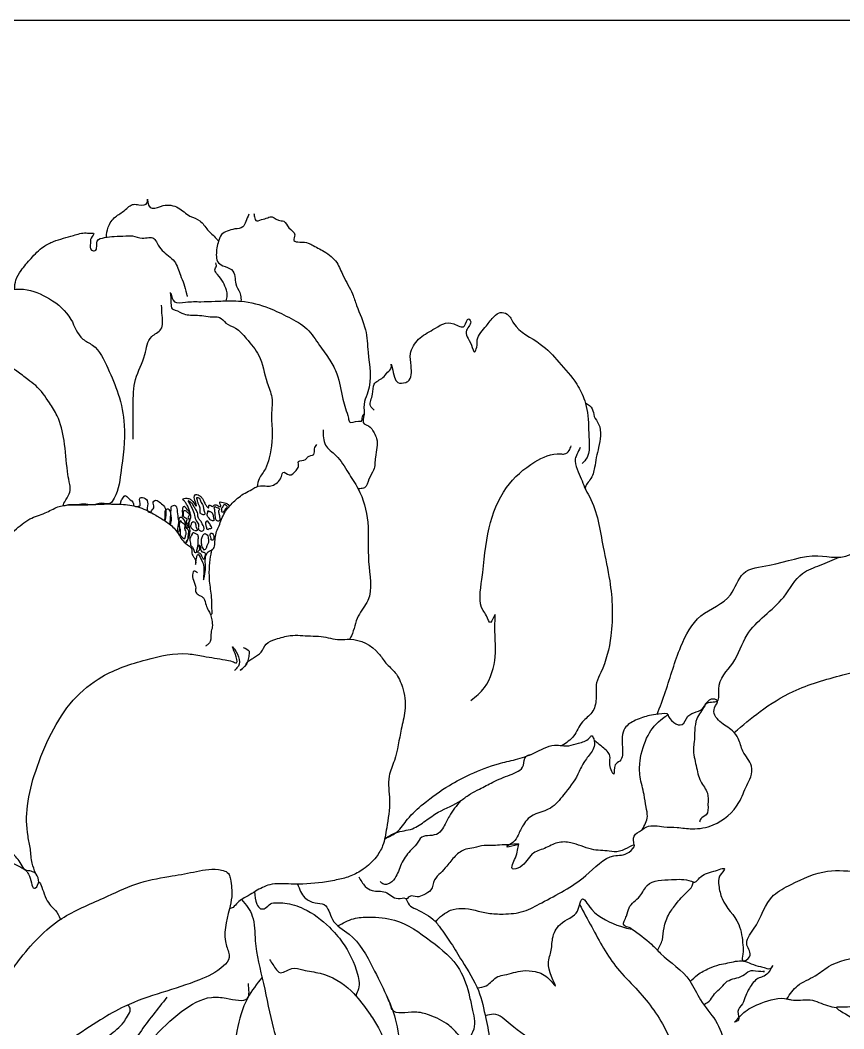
# Model space of a CAD drawing. Header units: millimetres. Extents: x 14385 to 129787, y 107826 to 186798.
# Drawn here: x 29395 to 30154, y 114710 to 115640 of the extents above; entities that cross this region are included whole.
import ezdxf

# ---------------------------------------------------------------- set-up
doc = ezdxf.new("R2010")
doc.units = ezdxf.units.MM
doc.header["$LTSCALE"] = 1000

msp = doc.modelspace()

# ---------------------------------------------------------------- linework, layer by layer
at = {"color": 2, "linetype": 'ByBlock', "ltscale": 3000}
msp.add_lwpolyline([(28937.32713804033, 115639.5779096198), (30768.23601904896, 115639.5779096198), (30768.23601904896, 112879.3519922805), (28937.32713804033, 112879.3519922805)], close=True, dxfattribs=at)
at = {"color": 8, "linetype": 'ByBlock', "ltscale": 3000}
for points, start_tangent in [([(29474.26429333328, 115439.439095049), (29475.83535918372, 115448.7358260595), (29482.61448189209, 115458.299683572), (29490.98950157512, 115464.2770945172), (29499.36452125816, 115469.8539678406), (29504.1487727483, 115469.4554737772), (29512.12481818779, 115471.8464381553), (29512.12481818779, 115474.6358965968), (29514.51866364956, 115467.064509399), (29516.51353486779, 115466.2695648323), (29526.48101209209, 115468.6584856513), (29540.43823175237, 115466.6660153361), (29551.20709689718, 115459.0966716979), (29560.37662563438, 115454.7132370046), (29567.5547225863, 115446.3448616814), (29575.53076802578, 115438.3749804206), (29577.52563924401, 115435.9840160425)], (-0.9993043860189617, 0.03729268136332003)), ([(29605.44007856504, 115460.6906479502), (29602.64725885971, 115453.9162488787), (29599.85787858733, 115449.1343201224), (29592.67978163541, 115447.1418498072), (29585.50168468349, 115445.1493794921), (29580.31501951593, 115441.961426988), (29577.52563924401, 115435.9840160424), (29575.53076802578, 115423.2322060259), (29576.7276907569, 115417.2547950808), (29581.51194224705, 115413.2698544504), (29589.48798768653, 115409.6834078829), (29592.67978163541, 115403.3075028749), (29593.47429068957, 115396.5331038034), (29597.065058882, 115388.5652661023), (29598.26198161312, 115383.3848432826), (29598.26198161312, 115380.5953848416)], (0.09559432197360423, 0.995420376326709)), ([(29610.12114706135, 115461.4712876019), (29611.0016419437, 115457.0755915528), (29611.88213682652, 115455.0974261526), (29617.16166668816, 115455.7554522467), (29622.88144399098, 115457.5149568019), (29625.08268119732, 115458.3936872997), (29632.78357198567, 115455.3160869975), (29637.62285440613, 115454.2166520956), (29642.46557626, 115448.2821558954), (29647.74510612164, 115441.9062508869), (29647.08473495964, 115436.6297807808), (29652.36426482175, 115435.0909806297), (29660.28527933091, 115434.2102065722), (29663.36357198621, 115432.6714064211), (29674.83408149064, 115426.4528554788), (29686.49375981709, 115416.1206196703), (29692.43366084073, 115404.0288793065), (29701.01848594483, 115387.2778237446), (29704.75714976212, 115376.7269270911), (29712.9086062914, 115354.2436876998), (29715.32652778516, 115333.5771725236), (29715.22334479133, 115297.1691200782), (29712.05562687397, 115288.0262357809), (29711.7456021352, 115276.9428191121)], (-0.4804128067609715, 0.8770424933263186)), ([(29389.70149070281, 115391.7589702662), (29390.89855792245, 115400.1195503704), (29395.68280941306, 115408.8864197571), (29404.8557775832, 115420.0442535218), (29416.41915178217, 115430.8035932232), (29425.59211995231, 115435.5855219795), (29443.93461685965, 115441.1644388621), (29455.49799105816, 115443.5554032403), (29461.08363046928, 115443.1569091773), (29462.27711376699, 115443.1569091773), (29460.28568198171, 115438.773474484), (29459.48773349461, 115433.9915457277), (29460.68465622526, 115427.6156407192), (29463.8730107412, 115427.2171466563), (29465.86788195942, 115435.9840160425), (29472.64700466779, 115439.1719685469), (29481.42099859437, 115440.3674507358), (29492.18642430624, 115440.7659447987), (29498.16759852704, 115440.7659447987), (29507.34056669765, 115438.773474484), (29518.10599240905, 115438.3749804206), (29520.89881211438, 115433.9915457277), (29525.68306360499, 115427.2171466563), (29536.85090299288, 115417.2547950808), (29542.43310297059, 115404.5029850637), (29545.62145748653, 115396.5331038034), (29548.0153029483, 115387.768277976), (29548.81325143541, 115384.9788195349)], (-0.9988792718958784, 0.04733075297055562)), ([(29584.500557033, 115380.9220711631), (29585.63238314225, 115385.9372488454), (29584.79316145752, 115390.6885242125), (29581.71830823517, 115398.2333451391), (29576.68297812587, 115405.2202743774), (29574.16875250463, 115409.4116144965), (29575.56516235706, 115413.3250305515), (29575.00797418936, 115415.8406520465)], (0.2623285173569576, -0.9649786261784767)), ([(29253.81307147315, 115110.5288058727), (29243.51884810126, 115118.4414674731), (29236.39234264626, 115135.0596916808), (29225.30361021974, 115157.2180051443), (29216.59496552276, 115182.5417919594), (29211.05059930973, 115217.3599552715), (29210.25952968898, 115249.0146887906), (29218.96817438595, 115284.6257531096), (29223.72147097776, 115307.6464485966), (29235.60127302504, 115338.5082811082), (29256.18971976929, 115366.9975412756), (29277.5726755677, 115378.8665336759), (29301.32884022885, 115385.9883378281), (29325.87951394462, 115388.3629537316), (29333.00601939962, 115383.6157654834), (29338.55038561265, 115378.8665336759), (29343.30368220492, 115366.9975412756), (29342.50917315076, 115363.8320679239), (29344.09475182567, 115364.6229253721), (29345.67689106765, 115375.7010603238), (29344.09475182567, 115384.4066229316), (29344.09475182567, 115388.3629537316), (29344.09475182567, 115391.5284270838), (29351.22125728067, 115391.5284270838), (29355.18004481879, 115393.1101419798), (29361.51548065303, 115395.4847578837), (29369.4364951622, 115393.1101419798), (29382.10736683023, 115391.5284270838), (29398.03882111015, 115391.5386448798), (29421.7984252047, 115382.8330822725), (29441.59580232773, 115363.8422857204), (29452.68453475425, 115345.6403030569), (29461.39661888417, 115340.1002138013), (29475.64962979464, 115318.7348013453), (29485.15278354578, 115294.9947729854), (29490.69714975881, 115266.5055128185), (29487.52943184145, 115222.1909294508), (29479.60841733229, 115196.0762851874), (29478.01252035808, 115194.3719567328), (29470.09150584892, 115194.3719567328), (29460.58835209778, 115192.7902418368), (29453.46184664278, 115193.5810992851), (29445.54083213361, 115192.7902418368), (29439.20539629937, 115192.7902418368), (29435.24660876126, 115191.9993843886), (29439.99646592012, 115203.0775193407), (29439.99646592012, 115214.1556542928), (29438.41432667815, 115223.6520743484), (29435.24660876126, 115252.1413345158), (29428.91117292701, 115275.0905054275), (29421.78466747201, 115286.961541387), (29409.11379580398, 115302.7868645869), (29401.98385091557, 115308.326953843), (29391.68962754367, 115316.2396154429), (29382.18647379254, 115322.5705621469), (29372.6833200414, 115328.9015088508), (29361.59802704828, 115329.6923662985), (29355.26259121404, 115333.6507406582), (29355.26259121404, 115336.0233130024), (29355.26259121404, 115339.1887863546), (29353.67701253912, 115341.5634022581), (29348.13264632609, 115338.3979289064), (29345.7594374629, 115335.2324555547), (29341.00614087062, 115330.485267306), (29335.4617746576, 115327.3197939543), (29319.62318507221, 115320.9888472504), (29309.32896170032, 115317.8233738986), (29299.03473832842, 115310.7015697465), (29287.9460059019, 115301.2051496909), (29280.02843082568, 115284.5869254831), (29279.23736120493, 115271.9250320753), (29279.23736120493, 115252.1413345158), (29282.40507912182, 115231.566779508), (29290.32265419804, 115224.4449753559), (29296.65809003229, 115223.6520743484), (29302.99352586607, 115222.8612169002), (29319.62318507221, 115210.1993234928), (29332.29405674071, 115188.8339110369), (29333.08856579487, 115176.172017629), (29337.83842295373, 115164.3009816695), (29343.38278916676, 115159.5537934213), (29343.38278916676, 115160.3446508695)], (-0.8706446869205937, -0.4919124201897543)), ([(29533.08788342436, 115388.4639741699), (29533.75885260489, 115378.8215753713), (29534.95577533601, 115373.6411525521), (29537.74859504134, 115372.4456703628), (29545.72464048082, 115368.8612673551), (29558.08596316644, 115367.6657851662), (29574.03805404541, 115366.071808914), (29578.423331292, 115365.673314851), (29584.40450551326, 115360.4928920313), (29593.17849943985, 115355.7109632751), (29603.14597666415, 115346.1471057625), (29614.71279029606, 115330.6058373049), (29622.289861492, 115305.5007113342), (29626.67513873859, 115291.9539567509), (29626.27616449504, 115272.8262417254), (29626.67513873859, 115266.4503367173), (29624.28129327681, 115236.1647879274), (29620.69396451733, 115226.2024363519), (29615.11176453962, 115217.0391164615), (29613.02741300489, 115209.7221828308)], (-0.7648221755627088, 0.6442414452420188)), ([(29533.72445827362, 115388.1259008532), (29536.91281278955, 115380.1560195924), (29547.28270369081, 115379.7575255295), (29561.2399233511, 115380.1560195924), (29574.39919452427, 115380.5545136559), (29588.75538842857, 115380.9530077188), (29598.26198161312, 115380.5953848416), (29624.24689894554, 115374.1786086473), (29642.25577083894, 115365.7673185787), (29659.00581020454, 115355.0079788768), (29670.56918440352, 115339.8672480413), (29680.14112681721, 115326.3184498984), (29686.52127528202, 115313.5666398818), (29692.10347525973, 115290.4539842263), (29694.49732072151, 115281.6871148397), (29697.28670099389, 115272.9222890127), (29698.084649481, 115269.3358424453), (29706.45966916403, 115270.1328305716), (29709.25248886936, 115270.1328305716), (29710.04699792352, 115274.1177712015), (29711.64289489819, 115276.9051860834), (29710.86902244261, 115268.8106477058), (29715.65327393322, 115265.6226952018), (29720.83649966691, 115259.2467901933), (29723.23034512869, 115254.066367374), (29722.03342239803, 115236.9311226641), (29720.43752542336, 115224.9763007735), (29716.05224817677, 115216.6079254497), (29712.06250574032, 115208.6380441894), (29707.67722849373, 115207.8410560631), (29706.08133151906, 115207.8410560631)], (-0.6910352350616434, 0.7228210732285684)), ([(29498.91051608429, 115253.4778222961), (29498.91051608429, 115284.7299746338), (29501.18742081954, 115308.5946601106), (29509.73097272601, 115331.478437125), (29515.98386216501, 115347.9576993005), (29524.51365633879, 115354.7750131169), (29525.65210870665, 115367.2775088994), (29525.08460223919, 115376.9353701396)], (-0.2083162466289313, -0.9780615222931708)), ([(29720.99815302447, 115280.1891858748), (29717.55528045644, 115284.1209939632), (29719.52263620973, 115294.9314226473), (29720.99815302447, 115304.2684450781), (29728.86757603672, 115310.1661572105), (29733.29412648093, 115315.0809173214), (29736.73355961556, 115319.5031796412), (29736.73355961556, 115321.9595379166), (29739.68459324504, 115310.6566114419), (29742.63562687451, 115305.7438948907), (29750.01321094867, 115305.7438948907), (29751.9805667015, 115306.7268469127), (29754.93160033098, 115320.9765858946), (29754.43976139289, 115332.2795123693), (29761.81734546658, 115345.5483428885), (29775.09355736675, 115354.3928675281), (29794.27183652588, 115359.8001254297), (29804.10861529096, 115357.8342213857), (29808.04332679708, 115364.2223877495), (29809.51884361182, 115362.7469379369), (29806.07597104379, 115353.9024132968), (29810.50252148847, 115340.1431285467), (29813.45355511794, 115333.7549621824), (29815.42091087077, 115338.1772245022), (29815.91274980933, 115345.0558450979), (29824.27057232626, 115357.8342213857), (29831.64815640042, 115366.6787460253), (29837.05838472128, 115370.1180563232), (29843.45229091879, 115368.6446500693), (29849.35435817775, 115360.290579661), (29873.94286565774, 115341.1260805687), (29891.15378906357, 115324.4179397517), (29907.53580908396, 115304.1642235539), (29914.90995372471, 115288.9315325495), (29917.3691484161, 115278.1190603061), (29918.84466523083, 115252.5663948495), (29918.35282629274, 115240.2805163528), (29914.90995372471, 115233.4018957571), (29912.45075903379, 115230.943493922)], (-0.9693645797319228, 0.2456263657695416)), ([(29915.52721591387, 115286.8985853535), (29921.83009319205, 115281.3356226406), (29923.71146311669, 115274.3568676396), (29927.73903931736, 115267.3781126382), (29929.35213345767, 115256.6432956483), (29927.73903931736, 115245.9064350987), (29925.59283304133, 115236.5121930081), (29923.97973890102, 115227.3877007442), (29919.68388691603, 115215.8456778319), (29915.57901575742, 115207.3408471834), (29916.35872698133, 115205.8602716313)], (0.1175615359083923, 0.9930655996835556)), ([(29673.95702604123, 115262.0096823636), (29676.13074778218, 115248.0460416835), (29685.7577211262, 115238.4249645106), (29696.93931824726, 115222.5975977511), (29706.08133151906, 115207.8410560631), (29715.04793370154, 115177.0364432119), (29715.84244275524, 115140.5119078865), (29715.04793370154, 115104.7802735686), (29706.30489467282, 115090.4876198417), (29699.94882224, 115072.2243303994), (29698.35980413167, 115069.0486392512)], (-0.1209520941037502, 0.9926583455207122)), ([(29412.10378874606, 114845.0793492749), (29409.48181514919, 114852.6970164182), (29405.03806753934, 114855.2862060487), (29399.8537039751, 114856.3415548187), (29395.78599240689, 114861.9420786805), (29387.27339539875, 114871.928952968), (29366.54393189598, 114888.943627679), (29339.15572584432, 114925.1902389398), (29325.83136188064, 114943.6824070236), (29312.79591029987, 114970.103585182), (29300.37267781759, 115002.80870818), (29294.31583606743, 115024.2170353809), (29293.38374968769, 115033.0595164618), (29292.45166330843, 115038.638433344), (29290.12660650921, 115072.2508966702), (29290.12660650921, 115093.6612674308), (29293.85151259426, 115109.4845470719), (29301.30476419732, 115122.9822562321), (29305.58014468674, 115129.0671239942), (29318.16830485652, 115143.626292256), (29327.96724985738, 115151.1343291153), (29333.5219343697, 115154.3978933136), (29339.07317944907, 115155.3767582171), (29346.26159470074, 115155.7037277047), (29351.81283978012, 115156.0306971923), (29357.04077814484, 115154.7248628012), (29360.63154633727, 115153.0920589224), (29361.61178478051, 115155.0497887295), (29368.14670773654, 115157.3344880243), (29368.4734538846, 115159.9461568066), (29364.87924625876, 115153.7459978976), (29367.1664692933, 115147.5437954294), (29369.45025289489, 115141.6685624488), (29372.06422207702, 115137.4240897878), (29373.37120666832, 115134.4874950776), (29376.96541429416, 115135.4663599811), (29377.29216044175, 115137.7510592754), (29375.65842970286, 115147.2168259418), (29378.27239888499, 115156.6825926083), (29383.17015166872, 115163.8636599796), (29389.70507462474, 115169.4119234726), (29403.803311044, 115179.9301231771), (29417.84995596588, 115185.4804302293), (29429.60937785369, 115191.0286937223), (29434.65582420968, 115192.4136553842), (29445.87553922727, 115192.801088802), (29475.79596158199, 115193.7347366202), (29482.1983104829, 115193.6403625047), (29497.62416809204, 115192.3263538762), (29512.32430530956, 115187.4299857991), (29522.12325031043, 115181.8796787469), (29530.94195686758, 115176.3314152544), (29539.47519047477, 115167.8036423053), (29547.31365858868, 115157.3590107358), (29552.86834310147, 115152.1356731712), (29553.19164981612, 115147.2393050941), (29556.1323651463, 115142.6699065047), (29556.45911129389, 115138.1005079153), (29557.43934973713, 115144.629679871), (29558.41958818084, 115147.2393050941), (29561.36030351103, 115143.3238454799), (29563.64752654557, 115137.4486124998), (29563.97083326022, 115128.9617107369), (29563.64752654557, 115124.0653426598), (29565.60456399911, 115135.163913205), (29565.27781785151, 115141.3640721135), (29565.9313101467, 115145.9355142622), (29567.89178703364, 115149.5260479481), (29572.14980525442, 115151.8311828359), (29574.43358885602, 115162.2758144054), (29578.02779648139, 115173.7013544382), (29583.25573484611, 115185.7767463273), (29591.42094910808, 115195.5694824814), (29601.95593279984, 115203.8132006878), (29608.16410960781, 115207.076764886), (29612.0816239483, 115209.3614641808), (29620.57358435786, 115210.3403290843), (29625.80152272258, 115210.3403290843), (29630.70271493925, 115212.625028379), (29634.62022927974, 115216.8695010396), (29636.25396001863, 115221.4388996291), (29636.90745231428, 115222.7447340202), (29642.78544354171, 115220.4600347255), (29648.99362034968, 115224.7024638273), (29651.28084338421, 115228.2929975132), (29651.28084338421, 115232.8623961026), (29657.81232690683, 115234.822169469), (29659.77280379378, 115237.1068687637), (29665.32404887315, 115239.3915680584), (29665.9775411688, 115244.6128620634), (29668.26476420334, 115248.5303652368)], (-0.5363202595719729, -0.8440145609956335)), ([(29810.13106270984, 115012.7342756882), (29822.50958256156, 115024.4847416489), (29832.41171055625, 115052.9290435116), (29832.41171055625, 115087.5591993684), (29832.41171055625, 115091.8874579605), (29828.07802480657, 115084.4672941512), (29824.36687645421, 115090.6511045855), (29821.27138663281, 115095.5985616448), (29820.0916610678, 115124.2390452002), (29826.89829924155, 115171.8539768334), (29842.98796744563, 115208.9568394397), (29868.9797636444, 115232.4557278024), (29892.49516798614, 115239.8758916117), (29896.20975577144, 115239.8758916117), (29900.54000208818, 115242.9677968288), (29902.39729598083, 115247.2980989807)], (-0.3681757585646316, -0.9297562104150519)), ([(29910.81014942855, 115245.8206056084), (29907.76969053748, 115239.4344828033), (29906.24602165876, 115235.4801955626), (29908.07236065308, 115225.7487661878), (29911.72503864218, 115216.9287642597), (29914.7689369662, 115209.0222333374), (29919.33306473598, 115200.5046781849), (29931.90075341018, 115153.9871378949), (29937.90600366343, 115122.8821218268), (29938.99974340026, 115072.1303266718), (29929.71327393653, 115038.2951153822), (29925.89206372399, 115029.0173561711), (29925.33487555629, 115014.1525058404), (29921.51022591034, 115001.6009646349), (29912.77406574844, 114992.8688357568), (29904.58133602154, 114979.7716642188), (29894.20456625393, 114971.0415788994)], (0.0604420306124482, 0.9981717091439949)), ([(29487.31288935163, 115193.4515666226), (29487.83554139046, 115196.5360860292), (29489.99894483259, 115199.9570042931), (29491.44006731559, 115201.3977135981), (29494.86230328504, 115198.875961425), (29499.18911016837, 115193.8345006376), (29499.77604544291, 115191.880489152), (29501.13854977163, 115191.5521116495), (29505.31474058109, 115192.3937913331), (29505.31474058109, 115199.4175046387), (29507.47814402275, 115199.5973378567), (29511.80495090608, 115196.8957524656), (29511.80495090608, 115190.2337491557), (29512.08296522533, 115187.5478243557), (29515.21271733253, 115185.9202874088), (29515.94946783374, 115187.3523305461), (29518.10943184199, 115191.1329152465), (29517.3905903172, 115195.4550431606), (29519.01056332339, 115197.0755856836), (29522.79737920465, 115195.6348763791), (29529.10529957397, 115186.630954114), (29528.02178382128, 115178.3239362141), (29528.38301861531, 115181.7693265451), (29529.2841500967, 115188.431329855), (29530.54642205744, 115189.3325395051), (29532.88867602183, 115186.810787332), (29533.03052985645, 115174.7011043498), (29533.78980750323, 115188.251496637), (29534.51208846143, 115191.6744584602), (29537.75547390769, 115192.3937913331), (29539.37544691388, 115188.251496637), (29541.17770987668, 115175.1052796755), (29541.17770987668, 115169.7041524521), (29539.93157893117, 115167.1332082637), (29540.27657839528, 115172.945237498), (29541.35999983281, 115179.42740759), (29541.89999083488, 115181.5894933266), (29544.24224479974, 115180.6882836765), (29546.76678872027, 115175.2871564531), (29547.1244897662, 115172.2238610659), (29549.64903368719, 115169.8839856705), (29549.46674373106, 115165.382024538), (29548.38676172693, 115159.0796876641), (29547.12949306401, 115157.5035511173), (29549.82788421039, 115162.140939492), (29551.09015617066, 115166.1013574104), (29551.26900669385, 115170.603318543), (29550.55016516859, 115177.2673654126), (29552.17013817478, 115181.2298268906), (29551.26900669385, 115185.0104115911), (29549.10904268513, 115188.431329855), (29544.96452575794, 115191.1329152465), (29544.42109532247, 115189.5123727236), (29544.24224479974, 115185.3700780275), (29543.8811043204, 115181.4096601086), (29543.70225379721, 115181.047950113)], (-0.976651893724718, 0.2148280207140636)), ([(29551.70805143169, 115183.9891108754), (29549.66967028624, 115190.7691616917), (29547.68855680071, 115194.1900799556), (29545.88629383792, 115196.5319989107), (29544.62402187765, 115197.9727082153), (29548.41083775891, 115199.0537510838), (29551.65422320471, 115197.9727082153), (29554.53646817163, 115195.0912896057), (29557.06101209263, 115191.8502045598), (29555.7987401319, 115197.0714985652), (29555.25874912983, 115199.7730839567), (29555.97759065509, 115202.2948361298), (29559.76440653636, 115201.5734596977), (29561.92437054508, 115199.7730839567), (29564.44891446561, 115195.2711228242), (29566.61231790774, 115191.8502045598), (29568.41458087007, 115190.2296620368), (29568.95457187213, 115192.7493706506), (29572.19795731839, 115191.4905381233), (29573.63907980185, 115192.5695374326), (29576.16362372239, 115192.5695374326), (29579.58585969137, 115191.3086613461), (29579.40700916864, 115192.9312474283), (29578.68472821044, 115195.2711228242), (29583.19038561697, 115194.7316231693), (29586.6160610189, 115193.1110806463), (29587.53506087081, 115191.5536280705)], (-0.7443409820758633, -0.6677997472314132)), ([(29549.75221668149, 115195.7472721401), (29553.291393377, 115189.5593745874), (29555.44103908597, 115183.2447763577), (29557.20890771749, 115177.8129957451), (29559.23129440064, 115174.2776381599), (29558.98021578148, 115170.993638369), (29560.87534343882, 115168.8458575474), (29561.8865367804, 115168.5944997536), (29563.90892346355, 115169.8574193993), (29562.51939247746, 115175.4138571296), (29561.0026024651, 115178.1930977742), (29558.98021578148, 115180.5922363897), (29558.34736008488, 115184.7590537972), (29556.57949145383, 115188.6745134115), (29554.80818338937, 115191.5784111733), (29552.91305573203, 115194.4843524944), (29550.76341002306, 115196.1253306104), (29549.75221668149, 115196.6300897568), (29549.62839708861, 115195.9986299339), (29550.1339937594, 115195.7472721401)], (-0.7086596953315683, 0.7055504490910406)), ([(29563.53058581904, 115183.7331870299), (29560.75152384595, 115185.3741651459), (29560.75152384595, 115188.7848656133), (29559.48581245227, 115192.8249823449), (29558.4780585441, 115195.3508216364), (29557.71794382122, 115198.7615221043), (29557.71794382122, 115199.644339721), (29559.23473383358, 115199.5196826037), (29560.87878287223, 115196.6137412826), (29562.64665150328, 115193.3297414913), (29563.65784484486, 115190.4258437294), (29564.29070054146, 115187.015143262), (29564.92355623853, 115184.3646468527), (29564.16344151564, 115183.7331870299), (29563.53058581904, 115183.6064863533), (29563.02498914825, 115183.8578441471)], (0.6989285510766777, 0.7151914991733723)), ([(29548.11160707625, 115180.4655357131), (29546.34029901179, 115181.2236962125), (29545.32910567021, 115182.3599151818), (29545.32910567021, 115184.7590537972), (29545.45636469603, 115187.2848930892), (29546.97315470839, 115187.7896522356), (29548.86828236573, 115186.021973443), (29550.84477743274, 115183.8604739373), (29549.62839708861, 115181.4750540063), (29550.80278630846, 115177.9560569626), (29549.12280041783, 115175.1604557766), (29550.00673473312, 115171.8784995449), (29549.37387903652, 115171.7517988684), (29548.61720374704, 115174.1509374839), (29547.98434804997, 115177.5616379513), (29548.61720374704, 115179.4560174199), (29548.36268569494, 115180.5922363897)], (-0.4390226446952858, 0.898475997144474)), ([(29568.4592935011, 115187.015143262), (29571.11453588086, 115186.0056249688), (29572.5040668674, 115183.4797856768), (29572.88584394532, 115180.8272457088), (29573.26418158982, 115178.4281070933), (29572.12572922243, 115178.3014064168), (29569.47048684268, 115179.6910267396), (29568.4592935011, 115181.3320048552), (29567.32428056665, 115182.5949245014), (29567.19702154037, 115184.2379461762), (29567.57535918534, 115186.2590263218), (29567.82987723744, 115187.2685446146), (29568.84107057902, 115187.1418439381)], (-1, 0)), ([(29574.52645355056, 115191.0573035523), (29578.32014829817, 115188.6581649368), (29577.6872926011, 115187.2685446146), (29578.19288927189, 115183.9845448237), (29578.69848594267, 115180.8272457088), (29578.69848594267, 115178.8061655637), (29577.43277454947, 115177.7966472705), (29575.41038786632, 115179.0595669162), (29574.65371257637, 115181.7121068847), (29574.52645355056, 115184.3646468527), (29574.27537493187, 115186.5103841152), (29574.02085687977, 115188.4047635843), (29573.6425192348, 115189.9210845831), (29574.27537493187, 115191.3107049053), (29574.78097160265, 115191.3107049053)], (-0.7086596959769927, 0.7055504484427718)), ([(29580.46635457419, 115189.7943839065), (29582.23766263865, 115192.3202231981), (29582.74325930944, 115193.3297414913), (29584.63838696631, 115192.6982816684), (29585.52232128207, 115191.3107049053), (29583.62719362474, 115188.9095227306), (29582.36148223153, 115186.7637854682), (29580.97195124498, 115186.1323256453), (29580.34253498132, 115187.1418439381), (29580.72087262582, 115188.4047635843), (29580.34253498132, 115189.9210845831)], (0.6989285510766777, -0.7151914991733723)), ([(29542.80456174922, 115178.5548077698), (29541.21650922252, 115174.8916171465), (29542.29896507843, 115168.7048519559), (29542.29896507843, 115165.547552841), (29543.94301411661, 115163.2751149021), (29545.58362372185, 115161.8854945798), (29546.47099747101, 115161.8854945798), (29547.10041373468, 115163.906574725), (29547.86052845709, 115166.6837718103), (29547.48219081259, 115168.9582533084), (29546.59481706389, 115170.9772898944), (29546.7481432152, 115174.0119922726), (29544.32135176158, 115176.2823698309), (29542.6773027234, 115178.3034499765)], (0, 1)), ([(29555.3172194931, 115169.0829104257), (29552.91649516544, 115171.1039905709), (29552.02912141627, 115172.6203115697), (29552.66197711334, 115175.1461508616), (29553.80042948073, 115177.4185888006), (29554.93888184859, 115177.4185888006), (29556.57949145383, 115174.5146910388), (29556.96126853174, 115171.9888517468), (29557.97246187332, 115169.8410709251), (29557.33960617625, 115169.0829104257), (29556.45567186095, 115168.9582533084), (29555.95007519017, 115168.9582533084)], (-0.8956824790661351, 0.4446941608498395)), ([(29566.43690681749, 115171.1039905709), (29568.08095585613, 115170.3458300715), (29569.3466672498, 115171.1039905709), (29571.11453588086, 115171.3553483647), (29569.97608351347, 115174.5126474796), (29568.96489017189, 115176.1556691544), (29567.57535918534, 115177.7966472705), (29566.05856917298, 115177.5432459174), (29565.55297250219, 115175.9022678018), (29566.1858281988, 115172.99837004), (29566.56416584377, 115170.8505892183)], (0, 1)), ([(29553.67317045492, 115166.5570711338), (29551.0213675081, 115159.9911151107), (29551.65078377177, 115157.4652758192), (29551.77804279758, 115155.8222541439), (29553.5459114291, 115154.0545753513), (29554.68436379649, 115151.277378266), (29555.56829811225, 115149.3829987974), (29556.57949145383, 115149.0028967678), (29557.84520284703, 115152.0334952062), (29558.60187813698, 115155.3174949975), (29558.72913716279, 115158.728195465), (29558.98365521489, 115162.2635530497), (29558.35079951782, 115165.294151488), (29555.95007519017, 115166.4324140169), (29554.68436379649, 115167.0638738398), (29554.1787671257, 115167.0638738398), (29553.29483280994, 115166.4324140169), (29553.16757378413, 115165.6742535175)], (0.4065483272151758, 0.9136292780108036)), ([(29564.16344151564, 115151.277378266), (29562.26831385831, 115155.444195674), (29561.8899762138, 115159.2329546113), (29562.39557288459, 115163.1484142256), (29564.03618248983, 115165.8009541941), (29565.30189388304, 115166.4324140169), (29567.06976251455, 115165.1694943707), (29568.20821488195, 115161.2540347569), (29568.08095585613, 115157.4652758192), (29566.81868389586, 115155.0661372037), (29565.80749055382, 115152.4135972357), (29565.17463485722, 115151.7821374128), (29564.16344151564, 115151.4020353833), (29563.78510387067, 115151.9088380889)], (0.5139580135077497, -0.8578153416389612)), ([(29981.60718259541, 114999.7331091161), (29989.29801356199, 115020.9350791492), (30003.45472034451, 115062.2803708573), (30021.96574947529, 115090.5693622136), (30049.18542330305, 115110.1548345213), (30061.16152947827, 115129.7403068293), (30085.11718126119, 115137.3566523313), (30129.76102334971, 115146.0601713795), (30165.69278130739, 115150.4129526832), (30183.11351013475, 115161.2928623834), (30182.02320983133, 115155.8529075335), (30189.64843309077, 115130.8274803755), (30184.20381043863, 115115.5947893716), (30176.58202661213, 115104.7148796714), (30182.02320983133, 115104.7148796714), (30192.91245513561, 115127.5639161773), (30214.69094574417, 115148.2365620316), (30235.37913604931, 115144.9729978333), (30250.62270370231, 115146.0601713795), (30278.93267783395, 115135.1802616792), (30298.53056783567, 115114.5076158249), (30273.48805518181, 115115.5947893716), (30254.97702605103, 115122.1239613274), (30232.11167457153, 115124.2983084198), (30202.71140013647, 115122.1239613274), (30180.93634896039, 115121.0347442215), (30180.93634896039, 115110.1548345213)], (-0.8695273925189759, -0.4938847169726466)), ([(29559.99484855647, 115154.2834539928), (29560.12210758228, 115156.0511327854), (29560.75152384595, 115154.5348117866), (29561.00604189804, 115151.7576147008), (29562.26831385831, 115149.7365345557), (29564.66903818643, 115149.1050747328), (29565.42915290932, 115147.4640966167), (29564.54521859356, 115144.6848559722), (29563.91236289695, 115142.4124180332), (29562.7739105291, 115144.4314546192), (29561.76271718752, 115146.7059361173), (29559.99484855647, 115148.4736149099), (29558.72913716279, 115148.727016263), (29558.72913716279, 115149.9899359087), (29560.37318620144, 115152.0089724946), (29559.99484855647, 115153.0205343471), (29559.99484855647, 115154.2834539928), (29558.65194776584, 115155.7396545523), (29559.99484855647, 115155.9244321089)], (-0.163574282629148, -0.9865310203244295)), ([(29570.24949742667, 115091.3492402383), (29571.62701141799, 115092.9214989653), (29571.62701141799, 115095.7824819817), (29571.46535806044, 115101.1856527643), (29570.99071628798, 115109.6092041887), (29569.24004482257, 115124.5476226539), (29570.67084900627, 115147.4906628879), (29570.99071628798, 115149.3973037123), (29571.84421640541, 115151.6186979261), (29571.84421640553, 115151.618697926)], (0.196881289092583, -0.9804273343829428)), ([(29991.41991820571, 115000.1350340751), (29991.45555092418, 114999.9413199899), (30004.54158121499, 114990.4696971413), (30009.98620386713, 114998.0860426433), (30024.46728676732, 115006.2570902135), (30026.42189162609, 115009.4318004547), (30037.10893890471, 115012.2808944168), (30038.29617799877, 115023.1114698013), (30051.36258447741, 115047.0476798534), (30064.42899095605, 115073.1602805576), (30098.18358773983, 115107.9784438696), (30115.60431656719, 115129.7403068293), (30131.93818452361, 115137.3566523313), (30149.23353045888, 115144.6479153366)], (0.4938847169687868, -0.869527392521168)), ([(29558.09972089913, 115130.1367573331), (29555.0764591737, 115131.8860440918), (29553.80386891414, 115129.9773597077), (29554.44016404368, 115123.4624926669), (29556.50726335787, 115116.1526810599), (29556.66891671496, 115112.337355851), (29559.5305250833, 115109.7951680848), (29562.07570560288, 115108.3646765768), (29563.9949092922, 115106.7298291389), (29566.06200860592, 115100.5337573483), (29568.1291079201, 115095.9234875732), (29570.03799330967, 115091.9508082986), (29571.30714413628, 115086.8316922581), (29571.78522534214, 115080.3147816586), (29570.67084900627, 115075.2304061263), (29569.87633995258, 115067.1256499521), (29568.1291079201, 115064.5814186267), (29565.42571347591, 115062.6747778019)], (-0.09914243813999322, 0.9950732520571828)), ([(30052.58422414493, 114983.0753420742), (30076.40509713127, 115002.438823947), (30106.89567187021, 115020.9350791492), (30152.62637482875, 115036.1677701532), (30180.93634896039, 115045.9605063072), (30198.35707778775, 115057.9275895537), (30248.44554252841, 115084.0422338171), (30286.55446166045, 115093.8349699711), (30296.31156027759, 115113.1909806996)], (-0.4938847169687868, 0.869527392521168)), ([(29600.14335153776, 115061.3178544284), (29605.71867264912, 115057.9766349767), (29605.3472138705, 115053.1497479158), (29601.62918665179, 115043.865858027), (29597.54314008786, 115040.5246385757), (29602.37210420903, 115044.9795978444), (29604.60429631325, 115048.6927450879), (29608.31888409902, 115050.9202247223), (29609.80471921305, 115052.0339645397), (29616.86587543844, 115057.2327793923), (29621.32338078099, 115064.6590738797), (29630.2418308995, 115069.1140331484), (29643.61778636009, 115072.4572961594), (29662.19760415389, 115072.0853683672), (29672.2304306078, 115071.713440575), (29689.3244132871, 115068.7441489154), (29698.35980413167, 115069.0486392511), (29725.04292639077, 115056.0679505931), (29731.73262383754, 115047.1580320557), (29740.27961517742, 115038.2460699587), (29746.96931262419, 115024.8791485934), (29749.19806529547, 115014.8534466799), (29749.19806529547, 115002.9721929238), (29745.85149685538, 114986.2620085476), (29739.53669762018, 114957.3006861827), (29734.70429406606, 114942.820025), (29735.06543454539, 114920.753671705), (29732.4652230955, 114895.1335687915), (29728.75063530973, 114878.7953122074), (29722.80385542021, 114868.3997260609), (29710.91373507364, 114857.26028433), (29699.39507350523, 114850.9477296595), (29687.87641193729, 114847.6065102082), (29673.38264070789, 114845.0071027817), (29644.40197711496, 114843.5214351725), (29624.70778298576, 114842.7796231473), (29611.70328630332, 114836.8389962695), (29605.01358885656, 114832.7539212334), (29595.3522211808, 114826.4413665633), (29590.89471583825, 114821.9864072947), (29587.54814739863, 114820.5007396855)], (0.05783904193539321, 0.9983259213443254)), ([(29409.11942625477, 114853.3163418799), (29405.86697092478, 114862.706369858), (29404.24355848518, 114875.6727536011), (29402.08359447645, 114887.5580944757), (29401.54016404145, 114915.6509041388), (29409.11035637057, 114947.5242985028), (29423.70731059427, 114982.6408214725), (29443.71105370589, 115012.8936733136), (29470.20500714204, 115034.5043128852), (29510.75248436688, 115050.1702384602), (29549.67654915212, 115055.5734092428), (29563.73351237376, 115053.4113235062), (29583.73725548538, 115050.1702384602), (29590.22746581037, 115048.5496959372), (29594.01084225869, 115047.4686530687), (29590.76745681243, 115062.0555793347), (29592.38742981909, 115059.8955371573), (29594.55083326076, 115042.6070254997), (29592.92742082116, 115040.9864829767), (29592.38742981909, 115039.9054401086)], (-0.7017611502450845, -0.7124123019759668)), ([(29967.74097548763, 114893.5569799962), (29972.63739945751, 114905.9133440864), (29971.42327956122, 114914.402289408), (29969.60037999938, 114925.9238767277), (29965.96145974298, 114942.2968738198), (29965.96145974298, 114956.8490595778), (29973.24273968919, 114980.4971277693), (29987.80529958161, 114996.8701248614), (29991.44765927095, 114999.9007232993), (29982.95225942845, 114999.9007232993), (29974.45685958595, 114998.6888926362), (29961.71375982196, 114994.4444199752), (29952.00424008269, 114987.1673053166), (29949.57600028964, 114969.582477561), (29947.15119992953, 114956.8490595778), (29942.90350000805, 114953.2115240281), (29941.68938011175, 114944.722578706), (29938.04702042195, 114953.2115240281), (29938.04702042195, 114961.7004693502), (29931.37108070741, 114969.582477561), (29923.5327877556, 114975.9873551309)], (0.8262318479278934, -0.5633302170749039)), ([(29176.89856389072, 114968.7787186987), (29182.85412647168, 114967.2671248766), (29197.85693380528, 114969.913534167), (29211.68001557339, 114972.8521724369), (29223.7386681434, 114972.2636273594), (29241.97798205691, 114968.1499424933), (29254.3289864437, 114966.0920782809), (29278.25712276169, 114955.780278065), (29296.78878849105, 114943.7294088875), (29309.4390235605, 114930.7957220932), (29325.61467759323, 114914.3368955108), (29337.12302086188, 114891.9619647616), (29339.17980187631, 114887.259734818), (29342.41630845622, 114887.5540073568), (29345.3570237864, 114889.6118715697), (29348.29773911613, 114888.1425524347), (29349.76981649792, 114885.2018706056), (29349.4740252482, 114879.3245940658), (29354.18260920991, 114869.0373165619), (29354.77075227594, 114860.8058597113), (29353.00632307783, 114854.6343106327), (29352.41818001179, 114851.6956723628), (29355.94703840802, 114849.9320806887), (29360.35983111954, 114852.8707189586), (29363.59289826651, 114856.9864473839), (29366.82940484595, 114862.569451385), (29367.41754791199, 114868.7430440227), (29364.76918439858, 114871.9759548318), (29361.82846906839, 114872.5644999093), (29363.59289826651, 114874.6203205625), (29371.53454937425, 114870.5066356969), (29375.94734208623, 114868.448771484), (29395.42141249462, 114858.9830048175), (29399.53841395688, 114856.6308680663), (29402.48256872001, 114852.515139641), (29405.12749280094, 114844.5799988883), (29408.06820813112, 114839.583496406), (29408.95214244642, 114839.8777689447), (29411.89285777661, 114844.8742714275), (29416.89379355463, 114834.5869939237), (29425.13123591209, 114821.3610781499), (29429.83638044039, 114815.4817580504), (29432.77709577058, 114811.0717570863), (29433.0728870203, 114811.6603021643)], (-0.8519042772376504, 0.5236975295188976)), ([(29730.69312693353, 114885.2660175786), (29740.98788296233, 114890.7878155784), (29756.10788646305, 114894.4939347312), (29768.28347976005, 114901.7955721014), (29779.97411298484, 114909.5835765845), (29801.40866028017, 114920.7802379758), (29809.69081526867, 114926.6207304483), (29817.96953082376, 114931.0021215824), (29830.1485635537, 114937.3289811674), (29846.22447402508, 114944.1442514251), (29858.40006732207, 114952.9070336928), (29860.80768127297, 114961.1477011657), (29864.97189105267, 114962.7181892446)], (-0.8797771662446302, -0.4753863037094871)), ([(29800.48456788773, 114920.1774568059), (29790.20642656053, 114906.1769632355), (29784.84778973658, 114895.9550796293), (29779.97411298484, 114890.1145871568), (29772.18035750149, 114888.1670751462), (29764.87500152376, 114886.7059302486), (29760.00476420496, 114880.3790706631), (29754.15772787586, 114874.0501675184), (29745.87557288737, 114861.8828154609), (29740.03197599167, 114848.738642059), (29733.21158008568, 114843.3845166995), (29729.80310184893, 114843.3845166995), (29726.39118417969, 114845.818395823)], (0.7196483221747142, 0.6943387446996738)), ([(29777.22301570803, 114808.971889498), (29791.31048459664, 114819.3073010554), (29801.6941332306, 114821.0361522215), (29825.92150023126, 114816.714024307), (29839.76521859842, 114815.847555165), (29858.80248099857, 114818.4428754726), (29875.24297138269, 114826.2247492781), (29915.910828767, 114851.2992218591), (29941.86823063449, 114869.456246218), (29955.71538843506, 114872.9159921084), (29960.9054930351, 114878.9669711886), (29947.06177466793, 114873.7804176912), (29937.54142375116, 114873.7804176912), (29921.1009333675, 114875.5092688573), (29902.06711039983, 114881.5622914967), (29889.9534268995, 114881.5622914967), (29877.83974339918, 114876.3736944401), (29866.58935761556, 114871.1850973836), (29855.34241126536, 114859.0810956641), (29848.41883236507, 114857.3522444985), (29851.01560438203, 114867.7273950519), (29854.05925607414, 114880.4203273278)], (0.4345486554577437, -0.9006483587060308)), ([(29299.33558246051, 114593.393515013), (29307.0073443345, 114599.9496024966), (29317.51825199381, 114608.1177090088), (29325.10908092244, 114613.3696564033), (29338.54006731336, 114619.2060617574), (29358.39591479965, 114627.3741682696), (29375.3316835548, 114630.8768289059), (29375.9163871879, 114636.7111907003), (29377.66705865331, 114643.7144684128), (29374.74697992217, 114656.5521079202), (29371.24219755793, 114671.1390341863), (29371.82690119056, 114696.8143132005), (29368.32211882633, 114717.8221027798), (29374.74697992217, 114742.3305094352), (29382.92251248343, 114757.5018936603), (29393.39558637852, 114772.6773650039), (29433.07288702042, 114811.6603021643), (29471.73211545416, 114830.6204453271), (29501.51072753419, 114843.4580848341), (29531.87748268025, 114850.4593189878), (29554.65340889816, 114854.5443940235), (29577.42589568312, 114856.8781387413), (29587.35553914274, 114852.2106493057), (29588.52150697552, 114848.12557427), (29589.69091424125, 114831.787317686), (29587.54814739863, 114820.5007396856), (29585.03392177692, 114786.1505514525), (29587.36929687543, 114775.6466566634), (29582.11384304578, 114768.0609645506), (29559.91230216122, 114755.1620182644), (29525.45606101782, 114743.4932946756), (29491.00325930782, 114730.6556551682), (29468.78108182468, 114718.3289054854), (29441.91910904238, 114700.8237765425), (29418.56191862479, 114682.7341896405), (29403.37682133506, 114661.7264000618), (29392.28121004265, 114647.1394737957), (29391.11524220987, 114641.8875264011), (29395.78599240689, 114644.8036855187), (29395.78599240689, 114646.5550158366)], (-0.873532155831851, -0.4867664457702061)), ([(29815.98690398876, 114747.6896776449), (29824.14331330045, 114749.7690652784), (29834.853708082, 114758.1783117878), (29840.97589906177, 114759.7089377016), (29857.80504538969, 114763.5303935881), (29869.28243376, 114762.7661024106), (29882.29036987538, 114755.8854382557), (29887.64556726639, 114749.7690652784), (29881.52337628661, 114768.118184211), (29883.82091762044, 114781.1152213437), (29885.3514653655, 114793.3479672989), (29892.2372105011, 114806.3450044312), (29908.30280267319, 114818.5777503865), (29910.59690457408, 114826.2227057184), (29912.12745231914, 114829.2819139871), (29921.31073878857, 114820.106332741), (29955.73946446704, 114803.2878397221), (29951.14782123186, 114805.5807132542), (29953.44536256616, 114813.9899597636), (29955.73946446704, 114821.6349150955), (29965.6863050923, 114832.3390786962), (29972.5720502279, 114842.2789511194), (29994.75983337977, 114847.6289893605), (30013.12296688615, 114846.100407006), (30016.1840623758, 114845.3361158285), (30020.77226617758, 114849.1596152743), (30033.78020229295, 114855.2759882521), (30043.72704291821, 114857.5688617837), (30039.1353996835, 114850.6881976288), (30038.37184552767, 114842.2789511194), (30041.42950158438, 114830.0462051642), (30056.73153960065, 114806.3450044312), (30060.55962867953, 114787.2315943211), (30060.55962867953, 114778.8223478117), (30060.55962867953, 114772.7059748343), (30066.67838022637, 114776.5274307204), (30064.38427832548, 114787.2315943211), (30070.50302987185, 114801.7572138084), (30088.86616337823, 114833.1033698733), (30104.93519498326, 114843.0432422969), (30138.60036650544, 114855.2759882521), (30168.4374489492, 114854.5116970746), (30189.09468435601, 114852.2167799834), (30245.71119318635, 114835.3982869645), (30284.73156209907, 114814.7542509406), (30321.45782911137, 114790.2887590302), (30349.00080965378, 114778.8223478117), (30350.53135739884, 114777.2917218979), (30337.52342128346, 114768.8824753885), (30322.2213832672, 114767.3538930339), (30313.80509038654, 114765.8253106794), (30309.98044074106, 114761.2375200561), (30301.56414786039, 114755.1211470787), (30289.32320533379, 114746.7119005693), (30266.37186802609, 114737.5363193231), (30242.65353712917, 114729.8913639912), (30216.63766489842, 114729.8913639912), (30185.27003471006, 114732.1842375228), (30170.73155085009, 114732.9485287003), (30154.665958678, 114729.8913639912), (30147.01321995317, 114729.8913639912), (30160.02115606854, 114720.7178263043), (30172.26209859469, 114707.7207891715), (30188.33113020018, 114689.3716702389), (30198.27797082544, 114677.9032154612), (30204.39672237227, 114676.3746331067), (30200.57207272633, 114671.0225513063), (30182.20893922041, 114663.3775959739), (30169.08608961711, 114651.7373787575), (30169.08608961722, 114651.7373787576)], (-0.91750711148166, -0.3977193739065031)), ([(29650.43818550848, 114843.4229867614), (29657.11756141356, 114830.9085871878), (29666.58288140048, 114826.1797909734), (29674.93382505153, 114824.5122465866), (29682.44898645079, 114810.883749631), (29697.7544639, 114797.2532091162), (29719.78059369477, 114766.2667194877), (29732.02841508726, 114741.2351616516), (29740.3896770376, 114719.1953746274), (29745.4250071469, 114689.187749902), (29750.40874575882, 114660.720968887), (29755.4062421039, 114628.5798682554), (29763.95323344332, 114604.3841261722), (29769.65237414755, 114595.8440918678), (29775.15727077576, 114586.1310224417)], (0.8684898563920096, 0.4957069389711894)), ([(29706.87928000663, 114850.091478314), (29712.72631633526, 114841.3307396055), (29719.05831273657, 114837.4357155843), (29731.2339060331, 114835.9766142459), (29742.9279786913, 114830.1340782142), (29749.77245062927, 114830.2423868568), (29752.18005382328, 114825.7547306393), (29757.53869064723, 114821.3733395056), (29775.07636020111, 114811.151455899), (29781.40491716901, 114803.7374227673), (29791.6372307447, 114789.1341480271), (29801.86610488698, 114772.5854048354), (29816.96521634853, 114745.3263673654), (29823.78561225452, 114719.5284747931), (29827.66529283032, 114697.4743828538), (29828.15369233547, 114687.2524992472), (29826.69193325343, 114659.0207275518), (29820.84489692433, 114621.5398064752), (29810.61602278159, 114593.7944018922), (29804.77242588589, 114584.5452525115), (29798.9253895568, 114578.704760039), (29791.62003357906, 114576.2708809155), (29787.73691356985, 114574.7239065275), (29792.12219081644, 114567.4222691574), (29797.96922714554, 114555.7392406531), (29805.76298262889, 114544.0582557081), (29811.11818001943, 114540.6495987999), (29826.70913041907, 114528.4802031831), (29847.1668787041, 114523.6124449361), (29862.26599016518, 114520.2058315871), (29878.34190063702, 114519.7194644741), (29886.13565611991, 114519.7194644741), (29907.64243151119, 114523.0668146035), (29934.43561563047, 114526.9618386247), (29966.09903706855, 114521.6077132651), (29994.91116843757, 114512.2706908349), (30013.91059707396, 114500.5897058898), (30043.62385992438, 114477.2236488818), (30054.37552790355, 114460.5890761994), (30059.24920465529, 114446.472168572), (30060.70752430439, 114435.7639178529), (30064.11944197409, 114431.3825267188), (30068.98967929289, 114427.9759133698), (30070.93983788008, 114425.5420342463), (30071.91319745698, 114436.7366520784), (30074.34831611637, 114448.4196805826), (30082.14207159972, 114459.6142984147), (30102.59981988475, 114481.0328434121), (30134.3113933868, 114502.0815041771), (30156.71930025902, 114521.552537164), (30172.30681122572, 114540.5351594791), (30183.99744445051, 114571.2008102986), (30186.924402048, 114598.5497643778), (30184.4892833886, 114612.6666720051), (30179.13064656465, 114624.3497005094), (30173.28704966896, 114640.898443701), (30170.36353150441, 114648.6864481841), (30165.97825425782, 114658.4219646773), (30161.10801693902, 114667.1827033863), (30154.77602053818, 114674.9727514286), (30149.41738371423, 114664.2624571498), (30132.36811366549, 114651.1203273072), (30120.6774804407, 114637.9781974645), (30107.03668862872, 114624.8360676223), (30096.80781448598, 114608.285280871), (30082.18678423029, 114583.8729215025), (30069.51591256226, 114544.840938919), (30067.56575397507, 114518.5566792342), (30059.28359898657, 114465.9861163043), (30057.33687983232, 114459.1708460471), (30055.38672124513, 114457.7117447083)], (-0.6649926078639504, 0.746849939068286)), ([(29981.84206045663, 114782.2058355273), (29986.43984462705, 114792.1913127361), (29987.94287690672, 114803.0957451479), (29992.8371902575, 114816.2562670245), (29999.23109645501, 114825.2806248826), (30008.64138551161, 114835.8090423832), (30013.90715764055, 114841.8252809553), (30014.88914177241, 114845.487321937)], (0.7659455903972354, -0.6429053993792793)), ([(29610.75978871842, 114836.2599580323), (29612.86237526976, 114824.9270891238), (29616.367157634, 114820.7888815466), (29620.50823512825, 114821.1076767969), (29625.28904718545, 114825.2458843745), (29631.3424495022, 114826.2002265665), (29638.66844207945, 114825.883474875), (29655.87592605234, 114820.7888815466), (29679.76966803859, 114803.5964171759), (29691.56004482473, 114789.9066134419), (29705.57917428168, 114760.2974827795), (29705.89560212998, 114745.015746352), (29704.30314458872, 114740.8775387749), (29704.30314458872, 114740.2399482739)], (-0.6978088454850527, 0.7162840324639507)), ([(29598.73123387399, 114829.1461388919), (29604.56302311562, 114821.9925379728), (29608.66626684519, 114814.0165260343), (29611.40061618725, 114791.2349269849), (29618.92609588627, 114751.8187552539), (29628.21600478294, 114710.1628425324), (29644.17153509485, 114669.2834823441), (29664.62584394694, 114640.2567660816), (29689.17307822884, 114619.4083741277), (29718.62838359468, 114606.7362629238), (29749.39755241724, 114596.4142449119), (29770.67044635548, 114588.6466760214), (29787.74764910666, 114574.737260912), (29791.18030225835, 114568.5209147691), (29792.35263283656, 114553.080570007), (29791.53404775041, 114544.0868655385), (29784.98880649509, 114536.728008508), (29781.30517360813, 114533.4583136316), (29779.26215032593, 114534.6844492101), (29779.67144286877, 114542.0433062406), (29776.80639506795, 114550.2195869906), (29770.67044635548, 114560.848138897), (29764.12520510016, 114573.5202501009), (29760.85086475604, 114582.9226664293), (29760.85086475604, 114587.8292523024), (29760.85086475604, 114588.6466760214), (29760.03227966989, 114591.9163708978), (29757.57996384485, 114588.2379641619), (29753.07774587173, 114582.9226664293), (29744.89533444413, 114578.835547834), (29736.30363047367, 114575.9745648175), (29706.79673361138, 114564.8902991873), (29685.93313221599, 114555.0791709998), (29658.08404212457, 114534.5454871783), (29625.7636889579, 114503.0664997583), (29617.17198498745, 114489.1662094167), (29618.58364770398, 114482.1396054856), (29616.06208968512, 114480.9092805589)], (-0.5780395216723622, 0.816008769183755)), ([(29910.10786718316, 114824.6168680479), (29921.3382542535, 114803.9744756462), (29945.05658515042, 114765.7476554259), (29961.88917091175, 114747.3985364933), (29989.43215145415, 114709.1717162731), (30013.15048235108, 114658.7121500976), (30041.45701704931, 114579.9656361255), (30047.7812720309, 114567.3277346556), (30047.78127203102, 114567.3277346556)], (-0.3717749826886911, 0.9283228760764346)), ([(29687.49310365075, 114804.8656737761), (29702.00216382148, 114811.5724291143), (29716.2448564322, 114812.9967899446), (29739.74650304171, 114810.1501118431), (29773.21562687506, 114790.9365673277), (29799.56512412021, 114764.6053057786), (29808.82407811855, 114739.6984050598), (29811.67192875419, 114726.8893753828), (29811.67192875419, 114706.9626286721), (29804.55230216554, 114699.8469551981), (29799.56512412021, 114703.4047919351), (29789.59764689591, 114713.3671435111), (29771.79170155723, 114722.618336451), (29758.26097160543, 114725.4650145525), (29737.66180778947, 114727.740881358), (29735.55120655557, 114733.1587369304), (29732.82648526959, 114739.4701029111)], (0.6563354868385507, 0.7544691701563442)), ([(29958.01087129139, 114802.2487131909), (29976.39669987385, 114787.9958854986), (29984.81299275451, 114779.5866389892), (30011.59241914109, 114754.3568559012), (30021.53925976634, 114736.7720281456), (30035.31075003801, 114717.658618036), (30047.55169256416, 114671.0225513063), (30049.08224030922, 114589.2168290655), (30047.55169256416, 114570.1034189554), (30050.61622748722, 114548.4314726049), (30049.84923389798, 114523.9680242541), (30049.08567974216, 114484.9748692971), (30043.76636219607, 114477.0566026881), (30042.96348876238, 114491.855533452), (30038.37184552767, 114499.5025323436), (30020.77570561052, 114523.9680242541), (30002.4125721046, 114560.6642185601), (29956.50645805581, 114614.9472841814), (29897.59584732505, 114678.4038874891), (29846.33453588572, 114714.3357906181), (29831.03249786946, 114723.5113718638), (29823.29028666706, 114721.8866517955)], (0.9283228760761646, 0.3717749826893655)), ([(30012.08183682617, 114753.626063953), (30018.7980315584, 114759.8540304119), (30029.71135289466, 114765.870268984), (30039.11820251786, 114769.2544031807), (30046.64368221641, 114770.7584628237), (30053.79426370386, 114772.2625224667), (30061.27992805594, 114772.5342843562), (30068.09542667784, 114770.006433002), (30076.7490404445, 114767.3743286266), (30081.26501615031, 114766.2462838947), (30086.90912592423, 114766.2462838947), (30088.03725999279, 114768.1263584483), (30083.89962193149, 114761.7341049656), (30074.48933287489, 114756.4698962148), (30066.58895496477, 114747.4455383571), (30063.20111332706, 114740.6772699633), (30060.19160933432, 114733.1569717487), (30056.05397127301, 114726.0126884442), (30056.45976939984, 114718.175876137), (30052.9068899547, 114716.1300356814)], (-0.9898918680790972, 0.1418241499564693)), ([(30101.08372893545, 114737.6936540805), (30111.0539465301, 114749.7690652784), (30127.12297813513, 114758.9446465245), (30139.36392066174, 114767.3538930339), (30171.49854443886, 114775.7631395434), (30202.10262047139, 114773.4702660113), (30239.59244163951, 114765.0610195019), (30244.94763903006, 114763.5303935881), (30265.60487443733, 114762.7661024106), (30310.94551805174, 114762.5017507541)], (-0.9847105066333148, 0.174198789105896)), ([(30024.61975375714, 114732.2583378652), (30030.83948696277, 114736.917120856), (30034.60566624545, 114742.1813296063), (30040.62467423093, 114748.1975681784), (30046.26878400485, 114753.8377918399), (30060.56650754588, 114759.1020005902), (30066.58895496477, 114763.2381646086), (30074.86767051986, 114763.2381646086), (30080.51178029377, 114762.862149698), (30079.0053085807, 114762.862149698)], (-0.8659330593998739, -0.5001599110668253)), ([(29498.92427381699, 114653.4152443984), (29498.0747338325, 114672.9230614531), (29515.90131576976, 114700.0635724839), (29543.90861978533, 114726.356006406), (29571.06982325029, 114739.0792065927), (29584.65214469901, 114738.2311294845), (29604.17436717136, 114738.2311294845), (29605.02390715585, 114751.8024067793)], (-0.7391184619783304, -0.6735754591452895)), ([(29617.65273721446, 114757.529478959), (29604.43784492288, 114738.5722924989), (29589.58085238107, 114675.326287187), (29580.80685845448, 114628.3734687662), (29575.6580270516, 114558.4122162142), (29564.33197373908, 114500.2831719953), (29559.27831711189, 114469.5240716097)], (-0.5780395216723622, 0.816008769183755)), ([(29396.29158907768, 114549.8599205541), (29404.96583944338, 114560.566127714), (29405.47487554757, 114568.2131266052), (29405.9839116513, 114579.4281800303), (29407.00542329217, 114586.0554428322), (29415.70718912326, 114617.7694395713), (29431.01266657247, 114652.4343359356), (29453.96744331357, 114677.4127612298), (29476.92565948761, 114703.9218124377), (29490.19155308802, 114716.1566019522), (29493.76168468187, 114721.7641286648), (29496.31030463439, 114727.8825452014), (29494.39306617272, 114732.2052351032)], (-0.4949719038242518, -0.8689089793669966)), ([(29529.98235502292, 114739.0975986265), (29504.98455500009, 114706.4701308815), (29496.82278017153, 114693.217648837), (29481.00826661813, 114656.0023904692), (29475.90414784628, 114647.3376990475), (29475.39511174255, 114644.2784907792), (29483.55688657111, 114645.8070731338), (29485.59990985331, 114645.8070731338), (29470.80346850783, 114617.1665895784), (29465.70278916892, 114609.0087008623), (29462.64169367927, 114596.7739113479), (29460.08963429334, 114583.5214293033), (29456.51950269949, 114572.3063758782), (29455.49799105816, 114562.1090149835), (29458.05005044409, 114552.4245874726), (29459.06812265201, 114550.3851152936), (29461.62018203794, 114554.4640596511), (29462.64169367927, 114551.9136976481), (29463.150729783, 114540.6986442229), (29465.70278916892, 114523.8760640856), (29464.68127752806, 114511.1324283059), (29461.62018203794, 114502.9765831495)], (0.2800958296653078, 0.9599720444909335)), ([(30052.9068899547, 114716.1300356814), (30062.85373058042, 114726.0678645454), (30077.39221444086, 114733.7148634365), (30101.87409949361, 114737.5363193231), (30104.93519498326, 114736.7720281456), (30122.53133490041, 114736.7720281456), (30138.60036650544, 114731.4199463457), (30146.73211061745, 114729.629711407)], (-0.1418241499638128, -0.9898918680780452))]:
    msp.add_spline(points, degree=3, dxfattribs=dict(at, start_tangent=start_tangent))
msp.add_spline([(29570.98727685504, 115160.7472320509), (29570.35786059138, 115163.0196699898), (29569.85226392059, 115165.5455092818), (29570.60893921007, 115166.9351296041), (29571.99847019662, 115166.5570711338), (29573.13692256401, 115164.4092903121), (29573.26418158982, 115162.0101516971), (29572.25298824825, 115160.4938306983), (29571.24179490667, 115160.4938306983), (29570.60893921007, 115161.2519911977)], degree=3, dxfattribs=at)
for points, end_tangent in [([(29960.50814750325, 114879.3520767084), (29960.4996399252, 114887.7215792195), (29967.17557963973, 114893.1799261032), (29972.02861979289, 114896.2125681008), (29987.80529958161, 114896.2125681008), (29999.94305911392, 114895.6056309894), (30013.90027877421, 114894.3917567667), (30033.31931825273, 114898.0313358756), (30056.98261821934, 114918.6467620691), (30064.26733759895, 114934.4128220498), (30067.90625785536, 114942.2968738198), (30068.51503751997, 114951.9976498054), (30060.62497790914, 114965.9449420113), (30056.37727798766, 114977.466529331), (30050.91545816988, 114984.7416004304), (30039.38647830265, 114993.2305457525), (30034.53343814949, 115005.9660072948), (30036.95823850913, 115012.6361848416), (30031.49641869136, 115013.8480155051), (30025.4292586419, 115007.7847750692), (30018.14797869569, 114995.6562506387), (30015.71973890264, 114974.4338873334), (30015.11439867096, 114968.3706468975), (30017.53919903107, 114952.6045869168), (30021.78689895209, 114938.0524011587), (30027.85749843495, 114927.1377509504), (30028.46283866663, 114916.8279942942), (30026.6433785382, 114907.1272183091), (30021.78689895209, 114903.4876392002), (30020.57621848874, 114900.4570407618)], (-0.3166051371442353, 0.9485574242679672)), ([(29730.69312693353, 114885.2660175786), (29741.97869514592, 114891.5736884952), (29751.72260921646, 114903.2567169995), (29766.3367606058, 114917.3736246268), (29790.20642656053, 114934.4087349314), (29809.69081526867, 114944.6306185376), (29835.50720037764, 114954.3661350312), (29851.09471134387, 114958.2611590524), (29868.14398139261, 114964.1016515249), (29887.14341002854, 114971.403288895), (29894.20456625393, 114971.0415788994), (29900.29580233584, 114970.9169217821), (29909.06291739608, 114973.3508009056), (29919.29179153836, 114978.2185591522), (29921.24195012602, 114980.1640276036), (29923.18866928027, 114977.2437813676), (29920.75355062087, 114964.5880186379), (29913.93315471488, 114955.3409128164), (29908.57451789093, 114944.6306185376), (29895.42212558363, 114925.6479962228), (29883.2465322871, 114913.4786006056), (29862.78534456866, 114903.743084112), (29858.40006732207, 114897.9025916399), (29853.52983000327, 114888.6534422592), (29848.65959268447, 114881.8381720015), (29842.81255635538, 114877.9451915396), (29850.60631183872, 114879.4042928785), (29854.01822950842, 114880.3790706631), (29847.19783360243, 114879.8927035502), (29836.48055995454, 114879.4042928785), (29828.68680447119, 114878.9179257655), (29822.35480807035, 114878.9179257655), (29812.61089399981, 114876.9724573142), (29805.30553802161, 114875.5113124165), (29795.56162395107, 114869.1824092718), (29787.76786846819, 114859.9353034503), (29781.92427157203, 114853.6064003057), (29776.56563474855, 114847.2795407206), (29773.15715651179, 114838.0303913399), (29766.82172067754, 114833.6490002058), (29760.4897242767, 114831.7035317545), (29753.18436829851, 114831.7035317545), (29750.26085013442, 114829.7560197439), (29749.77245062927, 114830.2423868568)], (-0.1520086965523834, 0.9883791560795105)), ([(29624.6493126225, 114773.9872865139), (29631.02258222096, 114764.4356903571), (29633.25477432518, 114762.2082107228), (29645.04171167791, 114765.7108713586), (29655.23619148892, 114764.4356903571), (29671.16764576884, 114761.2518249715), (29699.87315471109, 114744.9340039801), (29704.30314458883, 114740.2399482739), (29717.26292864012, 114723.2886239004), (29724.85375756829, 114710.9271337094), (29733.56928113161, 114690.4159290402), (29736.66477095301, 114674.6825660083), (29730.75926426065, 114663.1630222479), (29729.91660314251, 114660.9151070204)], (-0.7084168770469519, -0.7057942535293441))]:
    msp.add_spline(points, degree=3, dxfattribs=dict(at, end_tangent=end_tangent))

doc.saveas('drawing.dxf')
